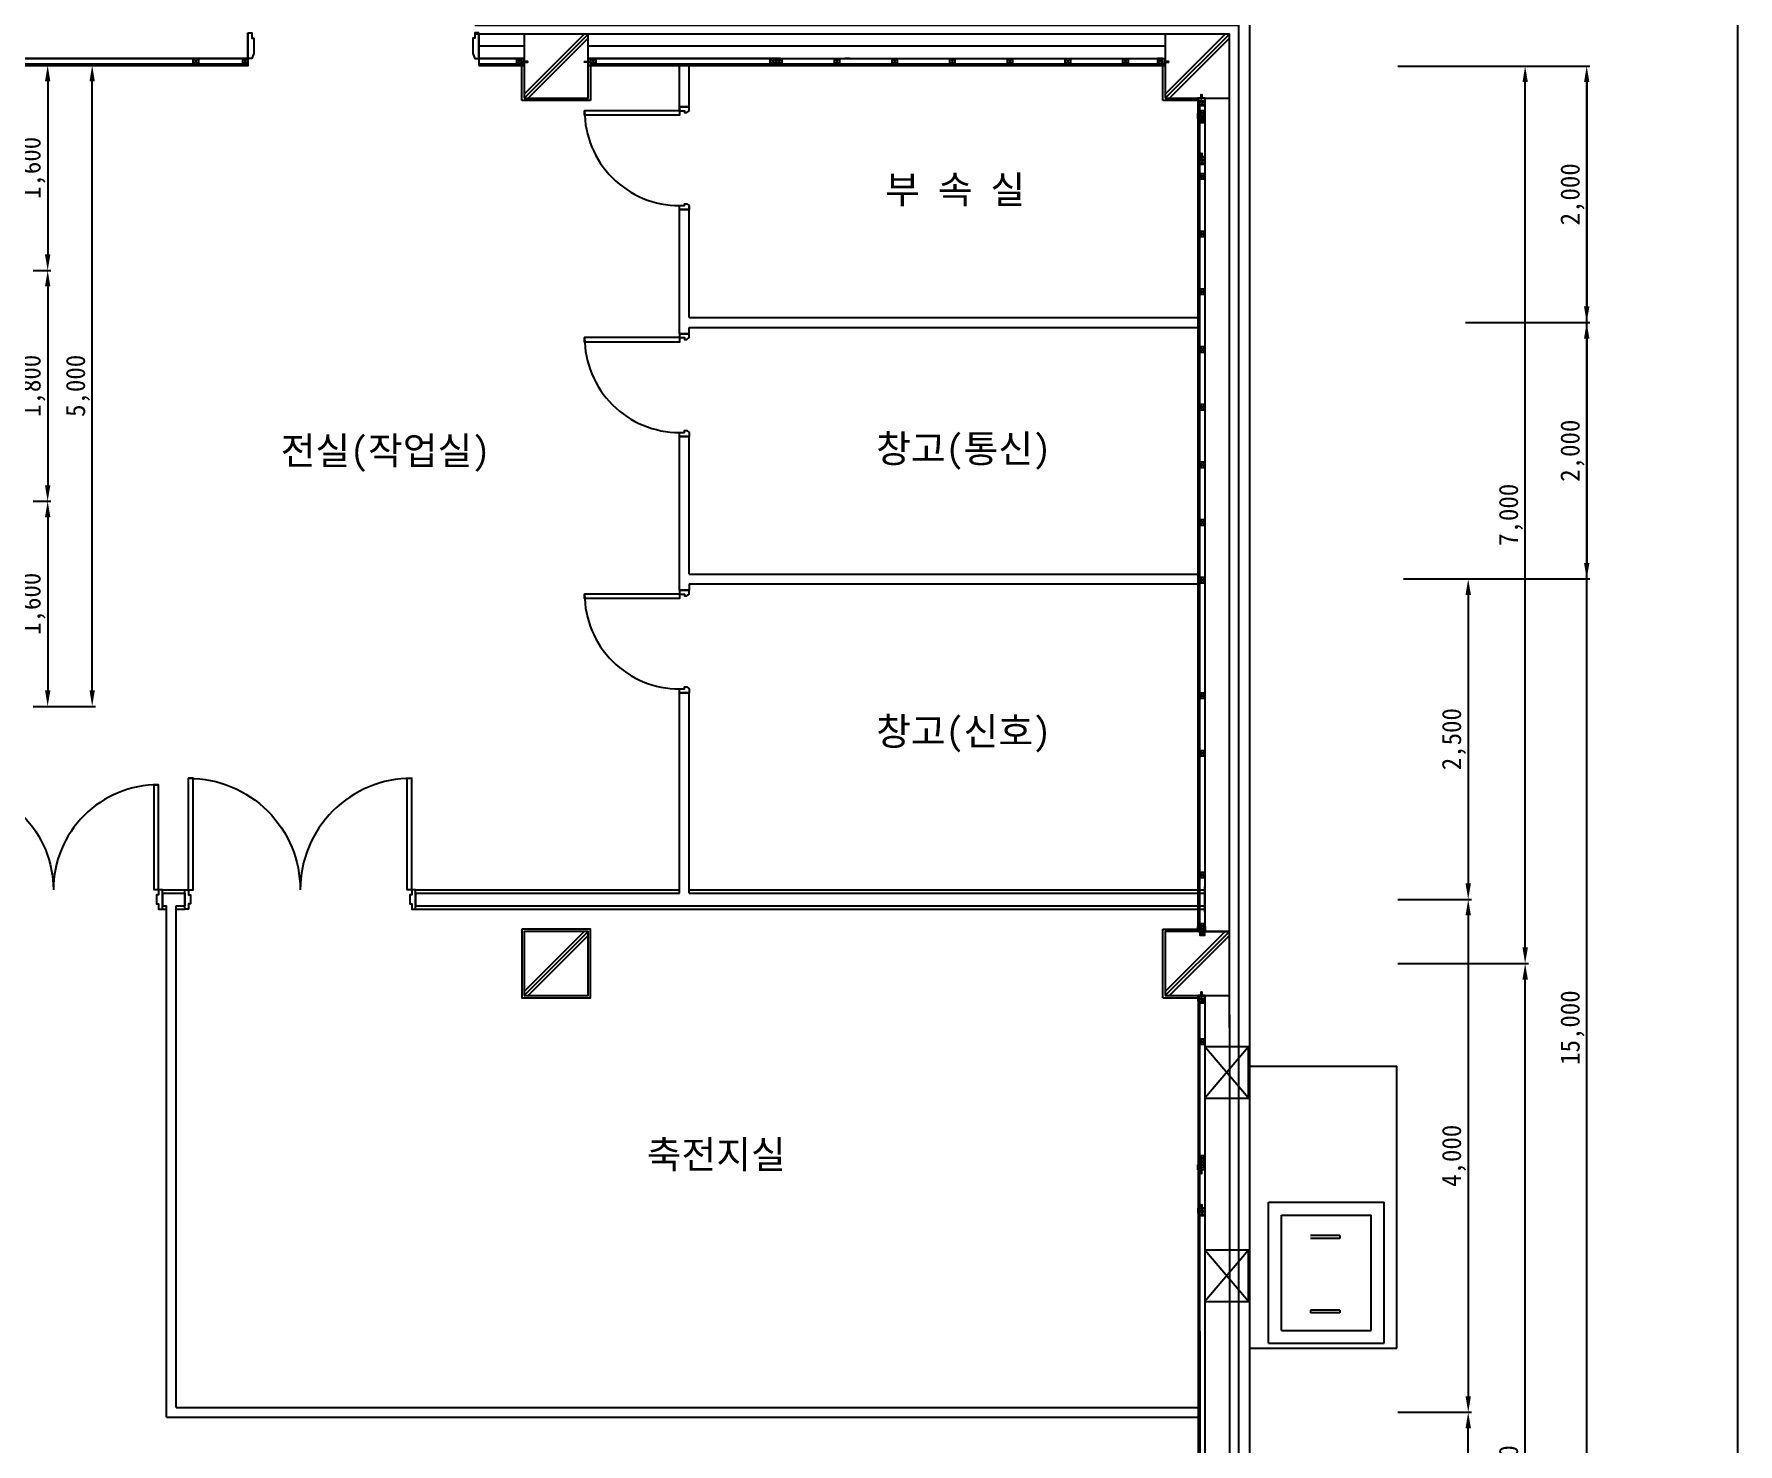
# Model space of a CAD drawing. Header units: millimetres. Extents: x -155329 to -115529, y -366316 to -334666.
# Drawn here: x -128816 to -115529, y -356369 to -345372 of the extents above; entities that cross this region are included whole.
import ezdxf
from ezdxf.enums import TextEntityAlignment as Align

# ---------------------------------------------------------------- set-up
doc = ezdxf.new("R2010")
doc.units = ezdxf.units.MM
doc.layers.add('TX-PAPR', color=2, linetype='Continuous', plot=False)
doc.layers.add('TZ-BASE', color=253, linetype='Continuous')
doc.layers.add('TZ-DIMS', color=1, linetype='Continuous')
doc.styles.get("Standard").update_dxf_attribs({"font": 'GulimChe.ttf'})
doc.linetypes.add('BATTINB', pattern='A,0,-0.0025,[134,GulimChe.ttf,S=0.0025,R=0,X=-0.0025,Y=0.01],-0.005,[134,GulimChe.ttf,S=0.0025,R=180,X=0.0025,Y=0.01],-0.0025', length=0.01)
doc.dimstyles.new('D50', dxfattribs={"dimscale": 50, "dimtxt": 3, "dimasz": 2.5, "dimexe": 0.5, "dimexo": 0.5, "dimgap": 0.5, "dimtad": 1, "dimdec": 0, "dimzin": 1, "dimdsep": 46, "dimlunit": 6, "dimtxsty": 'Standard', "dimcen": 1, "dimclrd": 1, "dimclre": 1, "dimclrt": 3, "dimadec": 0, "dimazin": 0, "dimtfac": 1, "dimtdec": 0, "dimtix": 1, "dimtmove": 2, "dimatfit": 3, "dimfxl": 0, "dimtvp": 2, "dimlwd": -1, "dimlwe": -1, "dimarcsym": 0})

# ---------------------------------------------------------------- blocks, each defined once
blk = doc.blocks.new('*D1500')
at = {"layer": 'DEFPOINTS', "color": 0, "ltscale": 0.1}
for p in [(-118169, -356122), (-117632, -356122), (-118169, -360622)]:
    blk.add_point(p, dxfattribs=at)
at = {"layer": 'TZ-DIMS', "color": 1, "ltscale": 0.1}
for p, q in [((-118144, -356122), (-117607, -356122)), ((-117632, -360497), (-117632, -356247)), ((-118144, -360622), (-117607, -360622))]:
    blk.add_line(p, q, dxfattribs=at)
for points in [[(-117653, -356247), (-117611, -356247), (-117632, -356122)], [(-117653, -360497), (-117611, -360497), (-117632, -360622)]]:
    blk.add_solid(points, dxfattribs=at)
at = {"layer": 'TZ-DIMS', "color": 3, "ltscale": 0.1, "insert": (-117743, -358372), "char_height": 150, "attachment_point": 5, "rotation": 90}
blk.add_mtext('{\\fGulimChe|b0|i0|c129|p0;4,500}', dxfattribs=at)
blk = doc.blocks.new('*D1501')
at = {"layer": 'DEFPOINTS', "color": 0, "ltscale": 0.1}
for p in [(-118205, -352622), (-117188, -352622), (-118205, -360622)]:
    blk.add_point(p, dxfattribs=at)
at = {"layer": 'TZ-DIMS', "color": 1, "ltscale": 0.1}
for p, q in [((-118180, -352622), (-117163, -352622)), ((-117188, -360497), (-117188, -352747)), ((-118180, -360622), (-117163, -360622))]:
    blk.add_line(p, q, dxfattribs=at)
for points in [[(-117209, -352747), (-117167, -352747), (-117188, -352622)], [(-117209, -360497), (-117167, -360497), (-117188, -360622)]]:
    blk.add_solid(points, dxfattribs=at)
at = {"layer": 'TZ-DIMS', "color": 3, "ltscale": 0.1, "insert": (-117299, -356622), "char_height": 150, "attachment_point": 5, "rotation": 90}
blk.add_mtext('{\\fGulimChe|b0|i0|c129|p0;8,000}', dxfattribs=at)
blk = doc.blocks.new('*D1502')
at = {"layer": 'DEFPOINTS', "color": 0, "ltscale": 0.1}
for p in [(-117188, -345622), (-117188, -345622), (-118205, -352622)]:
    blk.add_point(p, dxfattribs=at)
at = {"layer": 'TZ-DIMS', "color": 1, "ltscale": 0.1}
for p, q in [((-117188, -352497), (-117188, -345747)), ((-118180, -352622), (-117163, -352622))]:
    blk.add_line(p, q, dxfattribs=at)
for points in [[(-117209, -345747), (-117167, -345747), (-117188, -345622)], [(-117209, -352497), (-117167, -352497), (-117188, -352622)]]:
    blk.add_solid(points, dxfattribs=at)
at = {"layer": 'TZ-DIMS', "color": 3, "ltscale": 0.1, "insert": (-117299, -349122), "char_height": 150, "attachment_point": 5, "rotation": 90}
blk.add_mtext('{\\fGulimChe|b0|i0|c129|p0;7,000}', dxfattribs=at)
blk = doc.blocks.new('*D1503')
at = {"layer": 'DEFPOINTS', "color": 0, "ltscale": 0.1}
for p in [(-118205, -345622), (-116708, -345622), (-118205, -360622)]:
    blk.add_point(p, dxfattribs=at)
at = {"layer": 'TZ-DIMS', "color": 1, "ltscale": 0.1}
for p, q in [((-118180, -345622), (-116683, -345622)), ((-116708, -360497), (-116708, -345747)), ((-118180, -360622), (-116683, -360622))]:
    blk.add_line(p, q, dxfattribs=at)
for points in [[(-116729, -345747), (-116687, -345747), (-116708, -345622)], [(-116729, -360497), (-116687, -360497), (-116708, -360622)]]:
    blk.add_solid(points, dxfattribs=at)
at = {"layer": 'TZ-DIMS', "color": 3, "ltscale": 0.1, "insert": (-116819, -353122), "char_height": 150, "attachment_point": 5, "rotation": 90}
blk.add_mtext('{\\fGulimChe|b0|i0|c129|p0;15,000}', dxfattribs=at)
blk = doc.blocks.new('*D1495')
at = {"layer": 'DEFPOINTS', "color": 0, "ltscale": 0.1}
for p in [(-117677, -345622), (-117677, -347622), (-116708, -347622)]:
    blk.add_point(p, dxfattribs=at)
at = {"layer": 'TZ-DIMS', "color": 1, "ltscale": 0.1}
for p, q in [((-117652, -345622), (-116683, -345622)), ((-116708, -345747), (-116708, -347497)), ((-117652, -347622), (-116683, -347622))]:
    blk.add_line(p, q, dxfattribs=at)
for points in [[(-116729, -345747), (-116687, -345747), (-116708, -345622)], [(-116729, -347497), (-116687, -347497), (-116708, -347622)]]:
    blk.add_solid(points, dxfattribs=at)
at = {"layer": 'TZ-DIMS', "color": 3, "ltscale": 0.1, "insert": (-116819, -346622), "char_height": 150, "attachment_point": 5, "rotation": 90}
blk.add_mtext('{\\fGulimChe|b0|i0|c129|p0;2,000}', dxfattribs=at)
blk = doc.blocks.new('*D1496')
at = {"layer": 'DEFPOINTS', "color": 0, "ltscale": 0.1}
for p in [(-117677, -347622), (-117677, -349622), (-116708, -349622)]:
    blk.add_point(p, dxfattribs=at)
at = {"layer": 'TZ-DIMS', "color": 1, "ltscale": 0.1}
for p, q in [((-117652, -347622), (-116683, -347622)), ((-116708, -347747), (-116708, -349497)), ((-117652, -349622), (-116683, -349622))]:
    blk.add_line(p, q, dxfattribs=at)
for points in [[(-116729, -347747), (-116687, -347747), (-116708, -347622)], [(-116729, -349497), (-116687, -349497), (-116708, -349622)]]:
    blk.add_solid(points, dxfattribs=at)
at = {"layer": 'TZ-DIMS', "color": 3, "ltscale": 0.1, "insert": (-116819, -348622), "char_height": 150, "attachment_point": 5, "rotation": 90}
blk.add_mtext('{\\fGulimChe|b0|i0|c129|p0;2,000}', dxfattribs=at)
blk = doc.blocks.new('*D1497')
at = {"layer": 'DEFPOINTS', "color": 0, "ltscale": 0.1}
for p in [(-118161, -349622), (-118161, -352122), (-117632, -352122)]:
    blk.add_point(p, dxfattribs=at)
at = {"layer": 'TZ-DIMS', "color": 1, "ltscale": 0.1}
for p, q in [((-118136, -349622), (-117607, -349622)), ((-117632, -349747), (-117632, -351997)), ((-118136, -352122), (-117607, -352122))]:
    blk.add_line(p, q, dxfattribs=at)
for points in [[(-117653, -349747), (-117611, -349747), (-117632, -349622)], [(-117653, -351997), (-117611, -351997), (-117632, -352122)]]:
    blk.add_solid(points, dxfattribs=at)
at = {"layer": 'TZ-DIMS', "color": 3, "ltscale": 0.1, "insert": (-117743, -350872), "char_height": 150, "attachment_point": 5, "rotation": 90}
blk.add_mtext('{\\fGulimChe|b0|i0|c129|p0;2,500}', dxfattribs=at)
blk = doc.blocks.new('*D1498')
at = {"layer": 'DEFPOINTS', "color": 0, "ltscale": 0.1}
for p in [(-118205, -352122), (-118205, -356122), (-117632, -356122)]:
    blk.add_point(p, dxfattribs=at)
at = {"layer": 'TZ-DIMS', "color": 1, "ltscale": 0.1}
for p, q in [((-118180, -352122), (-117607, -352122)), ((-117632, -352247), (-117632, -355997)), ((-118180, -356122), (-117607, -356122))]:
    blk.add_line(p, q, dxfattribs=at)
for points in [[(-117653, -352247), (-117611, -352247), (-117632, -352122)], [(-117653, -355997), (-117611, -355997), (-117632, -356122)]]:
    blk.add_solid(points, dxfattribs=at)
at = {"layer": 'TZ-DIMS', "color": 3, "ltscale": 0.1, "insert": (-117743, -354122), "char_height": 150, "attachment_point": 5, "rotation": 90}
blk.add_mtext('{\\fGulimChe|b0|i0|c129|p0;4,000}', dxfattribs=at)
blk = doc.blocks.new('*D1514')
at = {"layer": 'DEFPOINTS', "color": 0}
for p in [(-128848, -345616), (-128848, -347216), (-128710, -347216)]:
    blk.add_point(p, dxfattribs=at)
at = {"layer": 'TZ-DIMS', "color": 1}
for p, q in [((-128823, -345616), (-128685, -345616)), ((-128710, -345741), (-128710, -347091)), ((-128823, -347216), (-128685, -347216))]:
    blk.add_line(p, q, dxfattribs=at)
for points in [[(-128731, -345741), (-128689, -345741), (-128710, -345616)], [(-128731, -347091), (-128689, -347091), (-128710, -347216)]]:
    blk.add_solid(points, dxfattribs=at)
at = {"layer": 'TZ-DIMS', "color": 3, "insert": (-128821, -346416), "char_height": 150, "attachment_point": 5, "rotation": 90}
blk.add_mtext('1,600', dxfattribs=at)
blk = doc.blocks.new('*D1515')
at = {"layer": 'DEFPOINTS', "color": 0}
for p in [(-128848, -347216), (-128848, -349016), (-128710, -349016)]:
    blk.add_point(p, dxfattribs=at)
at = {"layer": 'TZ-DIMS', "color": 1}
for p, q in [((-128823, -347216), (-128685, -347216)), ((-128710, -347341), (-128710, -348891)), ((-128823, -349016), (-128685, -349016))]:
    blk.add_line(p, q, dxfattribs=at)
for points in [[(-128731, -347341), (-128689, -347341), (-128710, -347216)], [(-128731, -348891), (-128689, -348891), (-128710, -349016)]]:
    blk.add_solid(points, dxfattribs=at)
at = {"layer": 'TZ-DIMS', "color": 3, "insert": (-128821, -348116), "char_height": 150, "attachment_point": 5, "rotation": 90}
blk.add_mtext('1,800', dxfattribs=at)
blk = doc.blocks.new('*D1516')
at = {"layer": 'DEFPOINTS', "color": 0}
for p in [(-128848, -349016), (-128848, -350616), (-128710, -350616)]:
    blk.add_point(p, dxfattribs=at)
at = {"layer": 'TZ-DIMS', "color": 1}
for p, q in [((-128823, -349016), (-128685, -349016)), ((-128710, -349141), (-128710, -350491)), ((-128823, -350616), (-128685, -350616))]:
    blk.add_line(p, q, dxfattribs=at)
for points in [[(-128731, -349141), (-128689, -349141), (-128710, -349016)], [(-128731, -350491), (-128689, -350491), (-128710, -350616)]]:
    blk.add_solid(points, dxfattribs=at)
at = {"layer": 'TZ-DIMS', "color": 3, "insert": (-128821, -349816), "char_height": 150, "attachment_point": 5, "rotation": 90}
blk.add_mtext('1,600', dxfattribs=at)
blk = doc.blocks.new('*D1517')
at = {"layer": 'DEFPOINTS', "color": 0}
for p in [(-128848, -345616), (-128363, -345616), (-128848, -350616)]:
    blk.add_point(p, dxfattribs=at)
at = {"layer": 'TZ-DIMS', "color": 1}
for p, q in [((-128823, -345616), (-128338, -345616)), ((-128363, -350491), (-128363, -345741)), ((-128823, -350616), (-128338, -350616))]:
    blk.add_line(p, q, dxfattribs=at)
for points in [[(-128384, -345741), (-128342, -345741), (-128363, -345616)], [(-128384, -350491), (-128342, -350491), (-128363, -350616)]]:
    blk.add_solid(points, dxfattribs=at)
at = {"layer": 'TZ-DIMS', "color": 3, "insert": (-128474, -348116), "char_height": 150, "attachment_point": 5, "rotation": 90}
blk.add_mtext('5,000', dxfattribs=at)

msp = doc.modelspace()

# ---------------------------------------------------------------- linework, layer by layer
at = {"layer": 'TX-PAPR'}
msp.add_lwpolyline([(-155328.7, -366316), (-115528.7, -366316), (-115528.7, -340516), (-155328.7, -340516)], close=True, dxfattribs=at)
at = {"layer": 'TZ-BASE', "ltscale": 0.1}
for p, q in [((-119334.7, -361032), (-119334.7, -345212)), ((-127148.2, -345363), (-127148.2, -345563)), ((-125348.2, -345363), (-125348.2, -345563)), ((-127148.2, -345562), (-127148.2, -345622)), ((-125348.2, -345563), (-125348.2, -345616)), ((-124494.7, -345563), (-119994.7, -345563)), ((-123782.7, -345970), (-123782.7, -345615.8)), ((-123706.7, -345970), (-123706.7, -345615.8)), ((-123782.7, -345940), (-123706.7, -345940)), ((-119725.9, -346010.4), (-119685.9, -345970.4)), ((-119685.9, -346010.4), (-119725.9, -345970.4)), ((-119725.7, -345892), (-119685.7, -345932)), ((-119685.7, -345892), (-119725.7, -345932)), ((-119684.7, -345872), (-119494.7, -345872)), ((-119725.9, -346062.9), (-119685.9, -346022.9)), ((-119685.9, -346062.9), (-119725.9, -346022.9)), ((-119725.7, -346052), (-119685.7, -346012)), ((-119685.7, -346052), (-119725.7, -346012)), ((-119724.9, -346349), (-119684.9, -346389)), ((-119684.9, -346349), (-119724.9, -346389)), ((-119725.7, -346502), (-119685.7, -346462)), ((-119685.7, -346502), (-119725.7, -346462)), ((-123782.7, -347710), (-123782.7, -346710)), ((-123782.7, -347159.8), (-123782.7, -346710)), ((-123782.7, -346740), (-123706.7, -346740)), ((-123706.7, -347584), (-123706.7, -346710)), ((-123706.7, -347083.8), (-123706.7, -346710)), ((-119725.7, -346952), (-119685.7, -346912)), ((-119685.7, -346952), (-119725.7, -346912)), ((-119725.7, -347402), (-119685.7, -347362)), ((-119685.7, -347402), (-119725.7, -347362)), ((-123706.7, -347584), (-119744.7, -347584)), ((-123782.7, -347710), (-123782.7, -347660)), ((-123782.7, -347710), (-123706.7, -347710)), ((-123706.7, -347660), (-119744.7, -347660)), ((-123706.7, -347710), (-123706.7, -347660)), ((-119725.7, -347852), (-119685.7, -347812)), ((-119685.7, -347852), (-119725.7, -347812)), ((-119725.7, -348302), (-119685.7, -348262)), ((-119685.7, -348302), (-119725.7, -348262)), ((-123782.7, -349710), (-123782.7, -348510)), ((-123782.7, -348510), (-123706.7, -348510)), ((-123706.7, -349584), (-123706.7, -348510)), ((-119725.7, -348752), (-119685.7, -348712)), ((-119685.7, -348752), (-119725.7, -348712)), ((-119725.7, -349202), (-119685.7, -349162)), ((-119685.7, -349202), (-119725.7, -349162)), ((-123706.7, -349584), (-119744.7, -349584)), ((-123782.7, -349710), (-123782.7, -349660)), ((-123782.7, -349710), (-123706.7, -349710)), ((-123706.7, -349660), (-119744.7, -349660)), ((-123705.1, -349710), (-123705.1, -349660)), ((-119725.7, -349652), (-119685.7, -349612)), ((-119685.7, -349652), (-119725.7, -349612)), ((-123782.7, -352072), (-123782.7, -350510)), ((-123782.7, -350510), (-123706.7, -350510)), ((-123706.7, -352072), (-123706.7, -350510)), ((-119725.7, -350552), (-119685.7, -350512)), ((-119685.7, -350552), (-119725.7, -350512)), ((-119725.7, -351002), (-119685.7, -350962)), ((-119685.7, -351002), (-119725.7, -350962)), ((-119725.7, -351952), (-119685.7, -351912)), ((-119685.7, -351952), (-119725.7, -351912)), ((-127815.8, -352047), (-127640.7, -352047)), ((-127815.8, -352072), (-127640.7, -352072)), ((-127815.8, -352072), (-127815.8, -352172)), ((-127640.7, -352072), (-127640.7, -352172)), ((-125840.7, -352047), (-123782.7, -352047)), ((-125840.7, -352072), (-123782.7, -352072)), ((-125840.7, -352072), (-125840.7, -352172)), ((-123706.7, -352047), (-119684.8, -352047)), ((-123706.7, -352072), (-119684.8, -352072)), ((-121788.1, -352047), (-119684.8, -352047)), ((-121763.1, -352072), (-119684.8, -352072)), ((-119684.8, -352222), (-119684.8, -352022)), ((-119684.8, -352222), (-119684.8, -352022)), ((-119684.8, -352222.2), (-119684.8, -352022.2)), ((-119684.8, -352222.2), (-119684.8, -352022.2)), ((-127815.8, -352172), (-127782.7, -352172)), ((-127815.8, -352197), (-127782.7, -352197)), ((-127782.7, -356160), (-127782.7, -352172)), ((-127706.7, -356084), (-127706.7, -352172)), ((-127706.7, -352172), (-127640.7, -352172)), ((-127706.7, -352197), (-127640.7, -352197)), ((-125840.7, -352172), (-119684.8, -352172)), ((-125840.7, -352197), (-119684.8, -352197)), ((-119725.8, -352352), (-119685.8, -352312)), ((-119685.8, -352352), (-119725.8, -352312)), ((-119725.8, -352352.2), (-119685.8, -352312.2)), ((-119685.8, -352352.2), (-119725.8, -352312.2)), ((-119725.7, -352352), (-119685.7, -352312)), ((-119685.7, -352352), (-119725.7, -352312)), ((-119725.7, -352352), (-119685.7, -352312)), ((-119685.7, -352352), (-119725.7, -352312)), ((-119725.7, -352402), (-119685.7, -352362)), ((-119685.7, -352402), (-119725.7, -352362)), ((-119684.7, -352372), (-119494.7, -352372)), ((-119725.7, -352892), (-119685.7, -352932)), ((-119685.7, -352892), (-119725.7, -352932)), ((-119684.7, -352872), (-119494.7, -352872)), ((-119725.7, -353252), (-119685.7, -353212)), ((-119685.7, -353252), (-119725.7, -353212)), ((-119725.9, -354160.9), (-119685.9, -354120.9)), ((-119685.9, -354160.9), (-119725.9, -354120.9)), ((-119725.9, -354210.9), (-119685.9, -354170.9)), ((-119685.9, -354210.9), (-119725.9, -354170.9)), ((-119724.9, -354549.6), (-119684.9, -354589.6)), ((-119684.9, -354549.6), (-119724.9, -354589.6)), ((-127706.7, -356084), (-119744.7, -356084)), ((-127782.7, -356160), (-119744.7, -356160))]:
    msp.add_line(p, q, dxfattribs=at)
at = {"layer": 'TZ-BASE'}
for p, q in [((-119494.7, -345372), (-125378.2, -345372)), ((-125348.2, -345463), (-124994.7, -345463)), ((-124494.7, -345463), (-119994.7, -345463)), ((-119494.7, -353122), (-119494.7, -345397)), ((-127148.2, -345562), (-129494.7, -345562)), ((-129494.7, -345563), (-127148.2, -345563)), ((-125350.6, -345563), (-124994.7, -345563)), ((-124994.7, -345562), (-125348.2, -345562)), ((-125348.2, -345562), (-124994.7, -345562)), ((-124996, -345615.3), (-124996, -345563.7)), ((-124995.7, -345615.3), (-124995.7, -345563.7)), ((-124995, -345562), (-124995, -345617)), ((-124994.7, -345562), (-124994.7, -345617)), ((-122994.7, -345562), (-124494.7, -345562)), ((-124494.7, -345562), (-124494.7, -345617)), ((-124494.7, -345562), (-119994.7, -345562)), ((-124494.7, -345562), (-124494.7, -345617)), ((-124494.7, -345563), (-123014.7, -345563)), ((-124493.7, -345615.3), (-124493.7, -345563.7)), ((-124493.7, -345615.3), (-124493.7, -345563.7)), ((-122494.7, -345562), (-119994.7, -345562)), ((-122455.4, -345562), (-122494.7, -345562)), ((-122493, -345563), (-122454.7, -345563)), ((-122474.7, -345563), (-119994.7, -345563)), ((-122454.7, -345563), (-122454.7, -345562.7)), ((-122004.7, -345563), (-122004.7, -345562.7)), ((-121554.7, -345563), (-121554.7, -345562.7)), ((-121104.7, -345563), (-121104.7, -345562.7)), ((-120654.7, -345563), (-120654.7, -345562.7)), ((-120204.7, -345563), (-120204.7, -345562.7)), ((-119995.7, -345615.3), (-119995.7, -345563.7)), ((-119994.7, -345562), (-119994.7, -345617)), ((-129474.7, -345603), (-127148.2, -345603)), ((-129474.7, -345616), (-127148.2, -345616)), ((-125348.2, -345603), (-125014.7, -345603)), ((-125348.2, -345616), (-125014.7, -345616)), ((-125035, -345616), (-124996.7, -345616)), ((-125034.7, -345616), (-124996.4, -345616)), ((-124995, -345617), (-125034.3, -345617)), ((-124994.7, -345617), (-125034, -345617)), ((-125015, -345603), (-125015, -345616)), ((-125014.7, -345603), (-125014.7, -345616)), ((-124494.7, -345617), (-124455.4, -345617)), ((-124454.7, -345616), (-124493, -345616)), ((-124474.7, -345603), (-124474.7, -345616)), ((-124474.7, -345603), (-119994.7, -345603)), ((-124474.7, -345603), (-124474.7, -345616)), ((-124474.7, -345616), (-119994.7, -345616)), ((-120034.7, -345616), (-119996.4, -345616)), ((-119994.7, -345617), (-120034, -345617)), ((-120014.7, -345603), (-120014.7, -345616)), ((-119739.9, -346030.4), (-119739.9, -345991.1)), ((-119684.7, -345872), (-119739.7, -345872)), ((-119739.7, -345872), (-119739.7, -345911.3)), ((-119738.9, -345990.4), (-119738.9, -346028.7)), ((-119738.7, -345912), (-119738.7, -345873.7)), ((-119738.7, -352354), (-119738.7, -345892)), ((-119725.7, -345892), (-119738.7, -345892)), ((-119738, -345873), (-119686.4, -345873)), ((-119725.7, -352352), (-119725.7, -345892)), ((-119685.9, -346028.7), (-119685.9, -345990.4)), ((-119685.9, -345990.4), (-119685.6, -345990.4)), ((-119685.7, -345873.7), (-119685.7, -345912)), ((-119685.7, -345912), (-119685.4, -345912)), ((-119684.9, -345991.1), (-119684.9, -346030.4)), ((-119684.7, -352372), (-119684.7, -345872)), ((-119684.7, -345911.3), (-119684.7, -345872)), ((-119684.9, -346030.4), (-119739.9, -346030.4)), ((-119725.9, -346010.4), (-119738.9, -346010.4)), ((-119738.2, -346029.4), (-119686.6, -346029.4)), ((-119685.9, -346042.9), (-119685.6, -346042.9)), ((-119685.7, -346032), (-119685.4, -346032)), ((-119683.9, -346329), (-119738.9, -346329)), ((-119738.9, -346329), (-119738.9, -346368.3)), ((-119737.9, -346369), (-119737.9, -346330.7)), ((-119724.9, -346349), (-119737.9, -346349)), ((-119737.2, -346330), (-119685.6, -346330)), ((-119684.9, -346330.7), (-119684.9, -346369)), ((-119683.9, -346368.3), (-119683.9, -346329)), ((-119685.7, -346482), (-119685.4, -346482)), ((-119685.7, -346932), (-119685.4, -346932)), ((-119685.7, -347382), (-119685.4, -347382)), ((-119685.7, -347832), (-119685.4, -347832)), ((-119685.7, -348282), (-119685.4, -348282)), ((-119685.7, -348732), (-119685.4, -348732)), ((-119685.7, -349182), (-119685.4, -349182)), ((-119685.7, -349632), (-119685.4, -349632)), ((-119685.7, -350532), (-119685.4, -350532)), ((-119685.7, -350982), (-119685.4, -350982)), ((-119685.7, -351932), (-119685.4, -351932)), ((-119739.8, -352372.2), (-119739.8, -352332.9)), ((-119684.8, -352372.2), (-119739.8, -352372.2)), ((-119739.7, -352372), (-119739.7, -352332.7)), ((-119684.7, -352372), (-119739.7, -352372)), ((-119738.8, -352354), (-119738.8, -352247)), ((-119738.8, -352354.2), (-119738.8, -352247.2)), ((-119738.8, -352332.2), (-119738.8, -352370.5)), ((-119725.8, -352352), (-119738.8, -352352)), ((-119725.8, -352352.2), (-119738.8, -352352.2)), ((-119738.7, -352332), (-119738.7, -352370.3)), ((-119725.7, -352352), (-119738.7, -352352)), ((-119725.7, -352352), (-119738.7, -352352)), ((-119738.1, -352371.2), (-119686.5, -352371.2)), ((-119738, -352371), (-119686.4, -352371)), ((-119725.8, -352352), (-119725.8, -352247)), ((-119725.8, -352352.2), (-119725.8, -352247.2)), ((-119685.8, -352332), (-119685.5, -352332)), ((-119685.8, -352370.5), (-119685.8, -352332.2)), ((-119685.8, -352332.2), (-119685.5, -352332.2)), ((-119685.7, -352370.3), (-119685.7, -352332)), ((-119685.7, -352332), (-119685.4, -352332)), ((-119685.7, -352332), (-119685.4, -352332)), ((-119684.8, -352332.9), (-119684.8, -352372.2)), ((-119684.7, -352332.7), (-119684.7, -352372)), ((-119685.7, -352382), (-119685.4, -352382)), ((-119684.7, -352872), (-119739.7, -352872)), ((-119739.7, -352872), (-119739.7, -352911.3)), ((-119738.7, -352912), (-119738.7, -352873.7)), ((-119738.7, -352892), (-119738.7, -360352)), ((-119725.7, -352892), (-119738.7, -352892)), ((-119738, -352873), (-119686.4, -352873)), ((-119725.7, -355962), (-119725.7, -352892)), ((-119685.7, -352873.7), (-119685.7, -352912)), ((-119684.7, -360372), (-119684.7, -352872)), ((-119684.7, -352911.3), (-119684.7, -352872)), ((-119685.7, -352912), (-119685.4, -352912)), ((-119685.7, -353232), (-119685.4, -353232)), ((-119739.9, -354230.9), (-119739.9, -354191.6)), ((-119684.9, -354230.9), (-119739.9, -354230.9)), ((-119738.9, -354190.9), (-119738.9, -354229.2)), ((-119725.9, -354210.9), (-119738.9, -354210.9)), ((-119738.2, -354229.9), (-119686.6, -354229.9)), ((-119685.9, -354140.9), (-119685.6, -354140.9)), ((-119685.9, -354229.2), (-119685.9, -354190.9)), ((-119685.9, -354190.9), (-119685.6, -354190.9)), ((-119684.9, -354191.6), (-119684.9, -354230.9)), ((-119683.9, -354529.6), (-119738.9, -354529.6)), ((-119738.9, -354529.6), (-119738.9, -354568.9)), ((-119737.9, -354569.6), (-119737.9, -354531.3)), ((-119724.9, -354549.6), (-119737.9, -354549.6)), ((-119737.2, -354530.6), (-119685.6, -354530.6)), ((-119684.9, -354531.3), (-119684.9, -354569.6)), ((-119683.9, -354568.9), (-119683.9, -354529.6)), ((-119725.7, -355490.6), (-119725.7, -360312))]:
    msp.add_line(p, q, dxfattribs=at)
at = {"layer": 'TZ-BASE', "linetype": 'BATTINB'}
for p, q in [((-124526.2, -345372), (-124994.7, -345840.5)), ((-124494.7, -345372.3), (-124994.4, -345872)), ((-124494.7, -345404.1), (-124962.6, -345872)), ((-119526.2, -345372), (-119994.7, -345840.5)), ((-119494.7, -345372.3), (-119994.4, -345872)), ((-119494.7, -345404.1), (-119962.6, -345872)), ((-125012.7, -345890), (-125012.7, -345580)), ((-124476.7, -345617), (-124476.7, -345890)), ((-120012.7, -345890), (-120012.7, -345617)), ((-124476.7, -345890), (-125012.7, -345890)), ((-119739.7, -345890), (-120012.7, -345890)), ((-124526.2, -352372), (-124994.7, -352840.5)), ((-124494.7, -352372.3), (-124994.4, -352872)), ((-120012.8, -352354), (-119739.8, -352354)), ((-120012.8, -352354.2), (-119739.8, -352354.2)), ((-120012.7, -352354), (-119739.7, -352354)), ((-120012.7, -352890), (-120012.7, -352354)), ((-120012.7, -352354), (-119739.7, -352354)), ((-119526.2, -352372), (-119994.7, -352840.5)), ((-119494.7, -352372.3), (-119994.4, -352872)), ((-124494.7, -352404.1), (-124962.6, -352872)), ((-119494.7, -352404.1), (-119962.6, -352872)), ((-120012.7, -352890), (-119738.7, -352890)), ((-119344.9, -353272.2), (-119684.9, -353672.2)), ((-119344.9, -353672.2), (-119684.9, -353272.2)), ((-119328.7, -353422), (-118188.7, -353422)), ((-118188.7, -355622), (-118188.7, -353422)), ((-119188.7, -355584), (-119188.7, -354484)), ((-119188.7, -354484), (-118288.7, -354484)), ((-118288.7, -355584), (-118288.7, -354484)), ((-119089.1, -355484), (-119089.1, -354584)), ((-119089.1, -354584), (-118388.7, -354584)), ((-118388.7, -355484.3), (-118388.7, -354584)), ((-118388.7, -355422), (-118388.7, -354622)), ((-118634.5, -354743.1), (-118861.8, -354743.1)), ((-118634.5, -354765.8), (-118861.8, -354765.8)), ((-118634.5, -354743.1), (-118634.5, -354765.8)), ((-119344.9, -354859.1), (-119684.9, -355259.1)), ((-119344.9, -355259.1), (-119684.9, -354859.1)), ((-118634.5, -355324.9), (-118861.8, -355324.9)), ((-118861.8, -355324.9), (-118861.8, -355347.7)), ((-118634.5, -355347.7), (-118861.8, -355347.7)), ((-118634.5, -355324.9), (-118634.5, -355347.7)), ((-119089.1, -355484), (-118388.7, -355484)), ((-119328.7, -355622), (-118188.7, -355622)), ((-119188.7, -355584), (-118288.7, -355584))]:
    msp.add_line(p, q, dxfattribs=at)
at = {"layer": 'TZ-BASE', "linetype": 'BATTINB', "ltscale": 0.1}
for p, q in [((-127534.7, -345603), (-127574.7, -345563)), ((-127574.7, -345603), (-127534.7, -345563)), ((-127148.2, -345603), (-127188.2, -345563)), ((-127188.2, -345603), (-127148.2, -345563)), ((-125054.7, -345603), (-125014.7, -345563)), ((-125014.7, -345603), (-125054.7, -345563)), ((-124434.7, -345603), (-124474.7, -345563)), ((-124474.7, -345603), (-124434.7, -345563)), ((-123034.7, -345603), (-123074.7, -345563)), ((-123074.7, -345603), (-123034.7, -345563)), ((-123034.7, -345603), (-123074.7, -345563)), ((-123074.7, -345603), (-123034.7, -345563)), ((-123034.7, -345603), (-123074.7, -345563)), ((-123074.7, -345603), (-123034.7, -345563)), ((-122984.7, -345603), (-123024.7, -345563)), ((-123024.7, -345603), (-122984.7, -345563)), ((-122534.7, -345603), (-122574.7, -345563)), ((-122574.7, -345603), (-122534.7, -345563)), ((-122084.7, -345603), (-122124.7, -345563)), ((-122124.7, -345603), (-122084.7, -345563)), ((-121634.7, -345603), (-121674.7, -345563)), ((-121674.7, -345603), (-121634.7, -345563)), ((-121184.7, -345603), (-121224.7, -345563)), ((-121224.7, -345603), (-121184.7, -345563)), ((-120734.7, -345603), (-120774.7, -345563)), ((-120774.7, -345603), (-120734.7, -345563)), ((-120284.7, -345603), (-120324.7, -345563)), ((-120324.7, -345603), (-120284.7, -345563)), ((-120054.7, -345603), (-120014.7, -345563)), ((-120014.7, -345603), (-120054.7, -345563))]:
    msp.add_line(p, q, dxfattribs=at)
at = {"layer": 'TZ-BASE', "ltscale": 0.1}
for points in [[(-125378.2, -345302), (-119424.7, -345302), (-119424.7, -360942), (-127464.7, -360942)], [(-123782.7, -345970), (-123782.7, -346005), (-124522.7, -346005), (-124522.7, -345970)], [(-123782.7, -347740), (-123782.7, -347775), (-124522.7, -347775), (-124522.7, -347740)], [(-123782.7, -349740), (-123782.7, -349775), (-124522.7, -349775), (-124522.7, -349740)], [(-127610.7, -352047), (-127575.7, -352047), (-127575.7, -351177), (-127610.7, -351177)], [(-125870.7, -352047), (-125905.7, -352047), (-125905.7, -351177), (-125870.7, -351177)], [(-127845.8, -352047), (-127880.8, -352047), (-127880.8, -351227), (-127845.8, -351227)]]:
    msp.add_lwpolyline(points, dxfattribs=at)
for points in [[(-127148.2, -345363), (-127118.2, -345363), (-127118.2, -345403), (-127103.2, -345403), (-127103.2, -345523), (-127118.2, -345563), (-127148.2, -345563)], [(-125348.2, -345363), (-125378.2, -345363), (-125378.2, -345403), (-125393.2, -345403), (-125393.2, -345523), (-125378.2, -345563), (-125348.2, -345563)], [(-123782.7, -345940), (-123782.7, -345970), (-123742.7, -345970), (-123742.7, -345985), (-123724.7, -345985), (-123706.7, -345970), (-123706.7, -345940)], [(-123782.7, -346740), (-123782.7, -346710), (-123742.7, -346710), (-123742.7, -346695), (-123724.7, -346695), (-123706.7, -346710), (-123706.7, -346740)], [(-123782.7, -347710), (-123782.7, -347740), (-123742.7, -347740), (-123742.7, -347755), (-123724.7, -347755), (-123706.7, -347740), (-123706.7, -347710)], [(-123782.7, -348510), (-123782.7, -348480), (-123742.7, -348480), (-123742.7, -348465), (-123724.7, -348465), (-123706.7, -348480), (-123706.7, -348510)], [(-123782.7, -349710), (-123782.7, -349740), (-123742.7, -349740), (-123742.7, -349755), (-123724.7, -349755), (-123706.7, -349740), (-123706.7, -349710)], [(-123782.7, -350510), (-123782.7, -350480), (-123742.7, -350480), (-123742.7, -350465), (-123724.7, -350465), (-123706.7, -350480), (-123706.7, -350510)], [(-127815.8, -352047), (-127845.8, -352047), (-127845.8, -352087), (-127860.8, -352087), (-127860.8, -352157), (-127845.8, -352157), (-127845.8, -352197), (-127815.8, -352197)], [(-127640.7, -352047), (-127610.7, -352047), (-127610.7, -352087), (-127595.7, -352087), (-127595.7, -352157), (-127610.7, -352157), (-127610.7, -352197), (-127640.7, -352197)], [(-125840.7, -352047), (-125870.7, -352047), (-125870.7, -352087), (-125885.7, -352087), (-125885.7, -352157), (-125870.7, -352157), (-125870.7, -352197), (-125840.7, -352197)]]:
    msp.add_lwpolyline(points, close=True, dxfattribs=at)
at = {"layer": 'TZ-BASE'}
for points in [[(-124994.7, -345872), (-124494.7, -345872), (-124494.7, -345372), (-124994.7, -345372)], [(-119994.7, -345872), (-119494.7, -345872), (-119494.7, -345372), (-119994.7, -345372)], [(-127534.7, -345563), (-127534.7, -345603), (-127574.7, -345603), (-127574.7, -345563)], [(-127148.2, -345563), (-127148.2, -345603), (-127188.2, -345603), (-127188.2, -345563)], [(-125054.7, -345563), (-125054.7, -345603), (-125014.7, -345603), (-125014.7, -345563)], [(-124434.7, -345563), (-124434.7, -345603), (-124474.7, -345603), (-124474.7, -345563)], [(-123034.7, -345563), (-123034.7, -345603), (-123074.7, -345603), (-123074.7, -345563)], [(-123034.7, -345563), (-123034.7, -345603), (-123074.7, -345603), (-123074.7, -345563)], [(-123034.7, -345563), (-123034.7, -345603), (-123074.7, -345603), (-123074.7, -345563)], [(-122984.7, -345563), (-122984.7, -345603), (-123024.7, -345603), (-123024.7, -345563)], [(-122534.7, -345563), (-122534.7, -345603), (-122574.7, -345603), (-122574.7, -345563)], [(-122084.7, -345563), (-122084.7, -345603), (-122124.7, -345603), (-122124.7, -345563)], [(-121634.7, -345563), (-121634.7, -345603), (-121674.7, -345603), (-121674.7, -345563)], [(-121184.7, -345563), (-121184.7, -345603), (-121224.7, -345603), (-121224.7, -345563)], [(-120734.7, -345563), (-120734.7, -345603), (-120774.7, -345603), (-120774.7, -345563)], [(-120284.7, -345563), (-120284.7, -345603), (-120324.7, -345603), (-120324.7, -345563)], [(-120054.7, -345563), (-120054.7, -345603), (-120014.7, -345603), (-120014.7, -345563)], [(-119685.9, -345970.4), (-119725.9, -345970.4), (-119725.9, -346010.4), (-119685.9, -346010.4)], [(-119685.7, -345932), (-119725.7, -345932), (-119725.7, -345892), (-119685.7, -345892)], [(-119685.9, -346022.9), (-119725.9, -346022.9), (-119725.9, -346062.9), (-119685.9, -346062.9)], [(-119685.7, -346012), (-119725.7, -346012), (-119725.7, -346052), (-119685.7, -346052)], [(-119684.9, -346389), (-119724.9, -346389), (-119724.9, -346349), (-119684.9, -346349)], [(-119685.7, -346462), (-119725.7, -346462), (-119725.7, -346502), (-119685.7, -346502)], [(-119685.7, -346912), (-119725.7, -346912), (-119725.7, -346952), (-119685.7, -346952)], [(-119685.7, -347362), (-119725.7, -347362), (-119725.7, -347402), (-119685.7, -347402)], [(-119685.7, -347812), (-119725.7, -347812), (-119725.7, -347852), (-119685.7, -347852)], [(-119685.7, -348262), (-119725.7, -348262), (-119725.7, -348302), (-119685.7, -348302)], [(-119685.7, -348712), (-119725.7, -348712), (-119725.7, -348752), (-119685.7, -348752)], [(-119685.7, -349162), (-119725.7, -349162), (-119725.7, -349202), (-119685.7, -349202)], [(-119685.7, -349612), (-119725.7, -349612), (-119725.7, -349652), (-119685.7, -349652)], [(-119685.7, -350512), (-119725.7, -350512), (-119725.7, -350552), (-119685.7, -350552)], [(-119685.7, -350962), (-119725.7, -350962), (-119725.7, -351002), (-119685.7, -351002)], [(-119685.7, -351912), (-119725.7, -351912), (-119725.7, -351952), (-119685.7, -351952)], [(-124994.7, -352872), (-124494.7, -352872), (-124494.7, -352372), (-124994.7, -352372)], [(-119994.7, -352872), (-119494.7, -352872), (-119494.7, -352372), (-119994.7, -352372)], [(-119685.8, -352312), (-119725.8, -352312), (-119725.8, -352352), (-119685.8, -352352)], [(-119685.8, -352312.2), (-119725.8, -352312.2), (-119725.8, -352352.2), (-119685.8, -352352.2)], [(-119685.7, -352312), (-119725.7, -352312), (-119725.7, -352352), (-119685.7, -352352)], [(-119685.7, -352312), (-119725.7, -352312), (-119725.7, -352352), (-119685.7, -352352)], [(-119685.7, -352362), (-119725.7, -352362), (-119725.7, -352402), (-119685.7, -352402)], [(-119685.7, -352932), (-119725.7, -352932), (-119725.7, -352892), (-119685.7, -352892)], [(-119685.7, -353212), (-119725.7, -353212), (-119725.7, -353252), (-119685.7, -353252)], [(-119685.9, -354120.9), (-119725.9, -354120.9), (-119725.9, -354160.9), (-119685.9, -354160.9)], [(-119685.9, -354170.9), (-119725.9, -354170.9), (-119725.9, -354210.9), (-119685.9, -354210.9)], [(-119684.9, -354589.6), (-119724.9, -354589.6), (-119724.9, -354549.6), (-119684.9, -354549.6)]]:
    msp.add_lwpolyline(points, close=True, dxfattribs=at)
for points in [[(-124995, -345591.8), (-124985.9, -345591.8), (-124988.4, -345586.8), (-124995, -345586.8)], [(-124994.7, -345591.8), (-124985.6, -345591.8), (-124988.1, -345586.8), (-124994.7, -345586.8)], [(-124980.9, -345591.8), (-124983.4, -345586.8), (-124986.7, -345586.8), (-124984.2, -345591.8), (-124980.9, -345591.8)], [(-124980.6, -345591.8), (-124983.1, -345586.8), (-124986.4, -345586.8), (-124983.9, -345591.8), (-124980.6, -345591.8)], [(-124975.8, -345591.8), (-124978.3, -345586.8), (-124981.7, -345586.8), (-124979.2, -345591.8), (-124975.8, -345591.8)], [(-124975.6, -345591.8), (-124978.1, -345586.8), (-124981.4, -345586.8), (-124978.9, -345591.8), (-124975.6, -345591.8)], [(-124970.5, -345591.8), (-124973, -345586.8), (-124976.3, -345586.8), (-124973.8, -345591.8), (-124970.5, -345591.8)], [(-124970.2, -345591.8), (-124972.7, -345586.8), (-124976.1, -345586.8), (-124973.6, -345591.8), (-124970.2, -345591.8)], [(-124964.7, -345589.3), (-124966.9, -345586.8), (-124971.3, -345586.8), (-124968.8, -345591.8), (-124966.9, -345591.8), (-124964.7, -345589.3)], [(-124964.4, -345589.3), (-124966.6, -345586.8), (-124971, -345586.8), (-124968.5, -345591.8), (-124966.6, -345591.8), (-124964.4, -345589.3)], [(-124525, -345589.3), (-124522.8, -345586.8), (-124518.4, -345586.8), (-124520.9, -345591.8), (-124522.8, -345591.8), (-124525, -345589.3)], [(-124525, -345589.3), (-124522.8, -345586.8), (-124518.4, -345586.8), (-124520.9, -345591.8), (-124522.8, -345591.8), (-124525, -345589.3)], [(-124519.2, -345591.8), (-124516.7, -345586.8), (-124513.3, -345586.8), (-124515.8, -345591.8), (-124519.2, -345591.8)], [(-124519.2, -345591.8), (-124516.7, -345586.8), (-124513.3, -345586.8), (-124515.8, -345591.8), (-124519.2, -345591.8)], [(-124513.8, -345591.8), (-124511.3, -345586.8), (-124508, -345586.8), (-124510.5, -345591.8), (-124513.8, -345591.8)], [(-124513.8, -345591.8), (-124511.3, -345586.8), (-124508, -345586.8), (-124510.5, -345591.8), (-124513.8, -345591.8)], [(-124508.8, -345591.8), (-124506.3, -345586.8), (-124503, -345586.8), (-124505.5, -345591.8), (-124508.8, -345591.8)], [(-124508.8, -345591.8), (-124506.3, -345586.8), (-124503, -345586.8), (-124505.5, -345591.8), (-124508.8, -345591.8)], [(-124494.7, -345591.8), (-124503.8, -345591.8), (-124501.3, -345586.8), (-124494.7, -345586.8)], [(-124494.7, -345591.8), (-124503.8, -345591.8), (-124501.3, -345586.8), (-124494.7, -345586.8)], [(-119994.7, -345591.8), (-119985.6, -345591.8), (-119988.1, -345586.8), (-119994.7, -345586.8)], [(-119980.6, -345591.8), (-119983.1, -345586.8), (-119986.4, -345586.8), (-119983.9, -345591.8), (-119980.6, -345591.8)], [(-119975.6, -345591.8), (-119978.1, -345586.8), (-119981.4, -345586.8), (-119978.9, -345591.8), (-119975.6, -345591.8)], [(-119970.2, -345591.8), (-119972.7, -345586.8), (-119976.1, -345586.8), (-119973.6, -345591.8), (-119970.2, -345591.8)], [(-119964.4, -345589.3), (-119966.6, -345586.8), (-119971, -345586.8), (-119968.5, -345591.8), (-119966.6, -345591.8), (-119964.4, -345589.3)], [(-119712, -345841.7), (-119709.5, -345843.9), (-119709.5, -345848.4), (-119714.5, -345845.9), (-119714.5, -345843.9), (-119712, -345841.7)], [(-119714.5, -345847.5), (-119709.5, -345850), (-119709.5, -345853.4), (-119714.5, -345850.9), (-119714.5, -345847.5)], [(-119714.5, -345852.9), (-119709.5, -345855.4), (-119709.5, -345858.7), (-119714.5, -345856.2), (-119714.5, -345852.9)], [(-119714.5, -345857.9), (-119709.5, -345860.4), (-119709.5, -345863.8), (-119714.5, -345861.3), (-119714.5, -345857.9)], [(-119714.5, -345872), (-119714.5, -345863), (-119709.5, -345865.5), (-119709.5, -345872)], [(-119714.7, -346030.4), (-119714.7, -346039.4), (-119709.7, -346036.9), (-119709.7, -346030.4)], [(-119714.7, -346044.5), (-119709.7, -346042), (-119709.7, -346038.6), (-119714.7, -346041.1), (-119714.7, -346044.5)], [(-119714.7, -346049.5), (-119709.7, -346047), (-119709.7, -346043.7), (-119714.7, -346046.2), (-119714.7, -346049.5)], [(-119714.7, -346054.9), (-119709.7, -346052.4), (-119709.7, -346049), (-119714.7, -346051.5), (-119714.7, -346054.9)], [(-119712.2, -346060.7), (-119709.7, -346058.5), (-119709.7, -346054), (-119714.7, -346056.5), (-119714.7, -346058.5), (-119712.2, -346060.7)], [(-119711.2, -346298.7), (-119708.7, -346300.9), (-119708.7, -346305.3), (-119713.7, -346302.8), (-119713.7, -346300.9), (-119711.2, -346298.7)], [(-119713.7, -346304.5), (-119708.7, -346307), (-119708.7, -346310.3), (-119713.7, -346307.8), (-119713.7, -346304.5)], [(-119713.7, -346309.8), (-119708.7, -346312.3), (-119708.7, -346315.7), (-119713.7, -346313.2), (-119713.7, -346309.8)], [(-119713.7, -346314.9), (-119708.7, -346317.4), (-119708.7, -346320.7), (-119713.7, -346318.2), (-119713.7, -346314.9)], [(-119713.7, -346329), (-119713.7, -346319.9), (-119708.7, -346322.4), (-119708.7, -346329)], [(-119714.5, -352372), (-119714.5, -352381.1), (-119709.5, -352378.6), (-119709.5, -352372)], [(-119714.5, -352386.1), (-119709.5, -352383.6), (-119709.5, -352380.3), (-119714.5, -352382.8), (-119714.5, -352386.1)], [(-119714.5, -352391.2), (-119709.5, -352388.7), (-119709.5, -352385.3), (-119714.5, -352387.8), (-119714.5, -352391.2)], [(-119714.5, -352396.5), (-119709.5, -352394), (-119709.5, -352390.7), (-119714.5, -352393.2), (-119714.5, -352396.5)], [(-119712, -352402.3), (-119709.5, -352400.1), (-119709.5, -352395.7), (-119714.5, -352398.2), (-119714.5, -352400.1), (-119712, -352402.3)], [(-119712, -352841.7), (-119709.5, -352843.9), (-119709.5, -352848.4), (-119714.5, -352845.9), (-119714.5, -352843.9), (-119712, -352841.7)], [(-119714.5, -352847.5), (-119709.5, -352850), (-119709.5, -352853.4), (-119714.5, -352850.9), (-119714.5, -352847.5)], [(-119714.5, -352852.9), (-119709.5, -352855.4), (-119709.5, -352858.7), (-119714.5, -352856.2), (-119714.5, -352852.9)], [(-119714.5, -352857.9), (-119709.5, -352860.4), (-119709.5, -352863.8), (-119714.5, -352861.3), (-119714.5, -352857.9)], [(-119714.5, -352872), (-119714.5, -352863), (-119709.5, -352865.5), (-119709.5, -352872)], [(-119494.7, -353022), (-119494.7, -360872), (-125144.7, -360872)], [(-119714.7, -354230.9), (-119714.7, -354240), (-119709.7, -354237.5), (-119709.7, -354230.9)], [(-119714.7, -354245.1), (-119709.7, -354242.6), (-119709.7, -354239.2), (-119714.7, -354241.7), (-119714.7, -354245.1)], [(-119714.7, -354250.1), (-119709.7, -354247.6), (-119709.7, -354244.2), (-119714.7, -354246.7), (-119714.7, -354250.1)], [(-119714.7, -354255.4), (-119709.7, -354252.9), (-119709.7, -354249.6), (-119714.7, -354252.1), (-119714.7, -354255.4)], [(-119712.2, -354261.3), (-119709.7, -354259), (-119709.7, -354254.6), (-119714.7, -354257.1), (-119714.7, -354259), (-119712.2, -354261.3)], [(-119711.2, -354499.3), (-119708.7, -354501.5), (-119708.7, -354505.9), (-119713.7, -354503.4), (-119713.7, -354501.5), (-119711.2, -354499.3)], [(-119713.7, -354505.1), (-119708.7, -354507.6), (-119708.7, -354510.9), (-119713.7, -354508.4), (-119713.7, -354505.1)], [(-119713.7, -354510.4), (-119708.7, -354512.9), (-119708.7, -354516.3), (-119713.7, -354513.8), (-119713.7, -354510.4)], [(-119713.7, -354515.5), (-119708.7, -354518), (-119708.7, -354521.3), (-119713.7, -354518.8), (-119713.7, -354515.5)], [(-119713.7, -354529.6), (-119713.7, -354520.5), (-119708.7, -354523), (-119708.7, -354529.6)]]:
    msp.add_lwpolyline(points, dxfattribs=at)
at = {"layer": 'TZ-BASE', "ltscale": 0.1}
for points in [[(-123782.7, -345970), (-124522.7, -345970, 0.4142136), (-123782.7, -346710, 0.4142136)], [(-123782.7, -347740), (-124522.7, -347740, 0.4142136), (-123782.7, -348480, 0.4142136)], [(-123782.7, -349740), (-124522.7, -349740, 0.4142136), (-123782.7, -350480, 0.4142136)], [(-127610.7, -352047), (-127610.7, -351177, -0.4142136), (-126740.7, -352047, -0.4142136)], [(-125870.7, -352047), (-125870.7, -351177, 0.4142136), (-126740.7, -352047, 0.4142136)], [(-129485.8, -352047), (-129485.8, -351227, -0.4142136), (-128665.8, -352047, -0.4142136)], [(-127845.8, -352047), (-127845.8, -351227, 0.4142136), (-128665.8, -352047, 0.4142136)]]:
    msp.add_lwpolyline(points, format="xyb", dxfattribs=at)
at = {"layer": 'TZ-BASE', "linetype": 'BATTINB'}
for points in [[(-125012.7, -352354), (-125012.7, -352890), (-124476.7, -352890), (-124476.7, -352354)], [(-119344.9, -353672.2), (-119344.9, -353272.2), (-119684.9, -353272.2), (-119684.9, -353672.2)], [(-119344.9, -355259.1), (-119344.9, -354859.1), (-119684.9, -354859.1), (-119684.9, -355259.1)]]:
    msp.add_lwpolyline(points, close=True, dxfattribs=at)
at = {"layer": 'TZ-BASE'}
for centre, radius, start, end in [((-124994.4, -345589.5), 6.44, 104.71922, 255.21673), ((-124994.1, -345589.5), 6.44, 104.71922, 255.21673), ((-124495.3, -345589.5), 6.44, 284.78327, 75.28078), ((-124495.3, -345589.5), 6.44, 284.78327, 75.28078), ((-122493, -345563.7), 0.7, 90, 180), ((-122493, -345563.7), 0.7, 90, 180), ((-122455.4, -345562.7), 0.7, 0, 90), ((-122005.4, -345562.7), 0.7, 0, 90), ((-121555.4, -345562.7), 0.7, 0, 90), ((-121105.4, -345562.7), 0.7, 0, 90), ((-120655.4, -345562.7), 0.7, 0, 90), ((-120205.4, -345562.7), 0.7, 0, 90), ((-119994.1, -345589.5), 6.44, 104.71922, 255.21673), ((-125034.3, -345616.3), 0.7, 180, 270), ((-125034, -345616.3), 0.7, 180, 270), ((-124996.7, -345615.3), 0.7, 270, 0), ((-124996.4, -345615.3), 0.7, 270, 0), ((-124493, -345615.3), 0.7, 180, 270), ((-124493, -345615.3), 0.7, 180, 270), ((-124455.4, -345616.3), 0.7, 270, 0), ((-120034, -345616.3), 0.7, 180, 270), ((-119996.4, -345615.3), 0.7, 270, 0), ((-119739.2, -345991.1), 0.7, 90, 180), ((-119739, -345911.3), 0.7, 180, 270), ((-119738, -345873.7), 0.7, 90, 180), ((-119712.2, -345871.4), 6.44, 194.78327, 345.28078), ((-119686.4, -345873.7), 0.7, 0, 90), ((-119685.6, -345991.1), 0.7, 0, 90), ((-119685.4, -345911.3), 0.7, 270, 0), ((-119738.2, -346028.7), 0.7, 180, 270), ((-119712.4, -346031), 6.44, 14.71922, 165.21673), ((-119686.6, -346028.7), 0.7, 270, 0), ((-119685.6, -346043.6), 0.7, 0, 90), ((-119685.4, -346032.7), 0.7, 0, 90), ((-119737.2, -346330.7), 0.7, 90, 180), ((-119711.4, -346328.4), 6.44, 194.78327, 345.28078), ((-119685.6, -346330.7), 0.7, 0, 90), ((-119685.4, -346482.7), 0.7, 0, 90), ((-119685.4, -346932.7), 0.7, 0, 90), ((-119685.4, -347382.7), 0.7, 0, 90), ((-119685.4, -347832.7), 0.7, 0, 90), ((-119685.4, -348282.7), 0.7, 0, 90), ((-119685.4, -348732.7), 0.7, 0, 90), ((-119685.4, -349182.7), 0.7, 0, 90), ((-119685.4, -349632.7), 0.7, 0, 90), ((-119685.4, -350532.7), 0.7, 0, 90), ((-119685.4, -350982.7), 0.7, 0, 90), ((-119685.4, -351932.7), 0.7, 0, 90), ((-119739.1, -352332.7), 0.7, 90, 180), ((-119739.1, -352332.9), 0.7, 90, 180), ((-119739, -352332.7), 0.7, 90, 180), ((-119739, -352332.7), 0.7, 90, 180), ((-119738.1, -352370.5), 0.7, 180, 270), ((-119738, -352370.3), 0.7, 180, 270), ((-119712.3, -352372.8), 6.44, 14.71922, 165.21673), ((-119712.2, -352372.6), 6.44, 14.71922, 165.21673), ((-119686.5, -352370.5), 0.7, 270, 0), ((-119686.4, -352370.3), 0.7, 270, 0), ((-119685.5, -352332.7), 0.7, 0, 90), ((-119685.5, -352332.9), 0.7, 0, 90), ((-119685.4, -352332.7), 0.7, 0, 90), ((-119685.4, -352332.7), 0.7, 0, 90), ((-119685.4, -352382.7), 0.7, 0, 90), ((-119738, -352873.7), 0.7, 90, 180), ((-119712.2, -352871.4), 6.44, 194.78327, 345.28078), ((-119686.4, -352873.7), 0.7, 0, 90), ((-119739, -352911.3), 0.7, 180, 270), ((-119685.4, -352911.3), 0.7, 270, 0), ((-119685.4, -353232.7), 0.7, 0, 90), ((-119739.2, -354191.6), 0.7, 90, 180), ((-119738.2, -354229.2), 0.7, 180, 270), ((-119712.4, -354231.6), 6.44, 14.71922, 165.21673), ((-119686.6, -354229.2), 0.7, 270, 0), ((-119685.6, -354141.6), 0.7, 0, 90), ((-119685.6, -354191.6), 0.7, 0, 90), ((-119737.2, -354531.3), 0.7, 90, 180), ((-119711.4, -354529), 6.44, 194.78327, 345.28078), ((-119685.6, -354531.3), 0.7, 0, 90)]:
    msp.add_arc(centre, radius, start, end, dxfattribs=at)

# ---------------------------------------------------------------- texts
at = {"layer": 'TZ-BASE', "linetype": 'BATTINB', "ltscale": 0.1}
for s, p in [('부 속 실', (-121633.6, -346585.1)), ('전실(작업실)', (-126076, -348621.6)), ('창고(통신)', (-121567.6, -348605.6)), ('창고(신호)', (-121567.6, -350810.7)), ('축전지실', (-123496.4, -354111.8))]:
    msp.add_text(s, height=216, dxfattribs=at).set_placement(p, align=Align.MIDDLE_CENTER)

# ---------------------------------------------------------------- dimensions: what is measured, and where the dimension line sits
at = {"layer": 'TZ-DIMS'}
for base, p1, p2, picture, middle in [((-128710.2, -347216), (-128848, -345616), (-128848, -347216), '*D1514', (-128821.4, -346416)), ((-128363.1, -345616), (-128848, -350616), (-128848, -345616), '*D1517', (-128474.2, -348116)), ((-128710.2, -349016), (-128848, -347216), (-128848, -349016), '*D1515', (-128821.4, -348116)), ((-128710.2, -350616), (-128848, -349016), (-128848, -350616), '*D1516', (-128821.4, -349816))]:
    dim = msp.add_linear_dim(base=base, p1=p1, p2=p2, angle=90, dimstyle='D50', dxfattribs=at)
    dim.commit()
    dim.dimension.update_dxf_attribs({"geometry": picture, "text_midpoint": middle})
at = {"layer": 'TZ-DIMS', "ltscale": 0.1}
for base, p1, p2, angle, picture, middle in [((-117187.9, -345622), (-118204.8, -352622), (-117187.9, -345622), 90, '*D1502', (-117299, -349122)), ((-116707.9, -345622), (-118204.8, -360622), (-118204.8, -345622), 90, '*D1503', (-116819.1, -353122)), ((-116707.9, -347622), (-117677.3, -345622), (-117677.3, -347622), 270, '*D1495', (-116819, -346622)), ((-116707.9, -349622), (-117677.3, -347622), (-117677.3, -349622), 270, '*D1496', (-116819, -348622)), ((-117631.9, -352122), (-118161.3, -349622), (-118161.3, -352122), 270, '*D1497', (-117743, -350872)), ((-117631.9, -356122), (-118204.8, -352122), (-118204.8, -356122), 270, '*D1498', (-117743.1, -354122)), ((-117187.9, -352622), (-118204.8, -360622), (-118204.8, -352622), 90, '*D1501', (-117299, -356622)), ((-117631.9, -356122), (-118168.8, -360621.7), (-118168.8, -356122), 90, '*D1500', (-117743.1, -358371.8))]:
    dim = msp.add_linear_dim(base=base, p1=p1, p2=p2, angle=angle, text='{\\fGulimChe|b0|i0|c129|p0;<>}', dimstyle='D50', dxfattribs=at)
    dim.commit()
    dim.dimension.update_dxf_attribs({"geometry": picture, "text_midpoint": middle})

doc.saveas('drawing.dxf')
